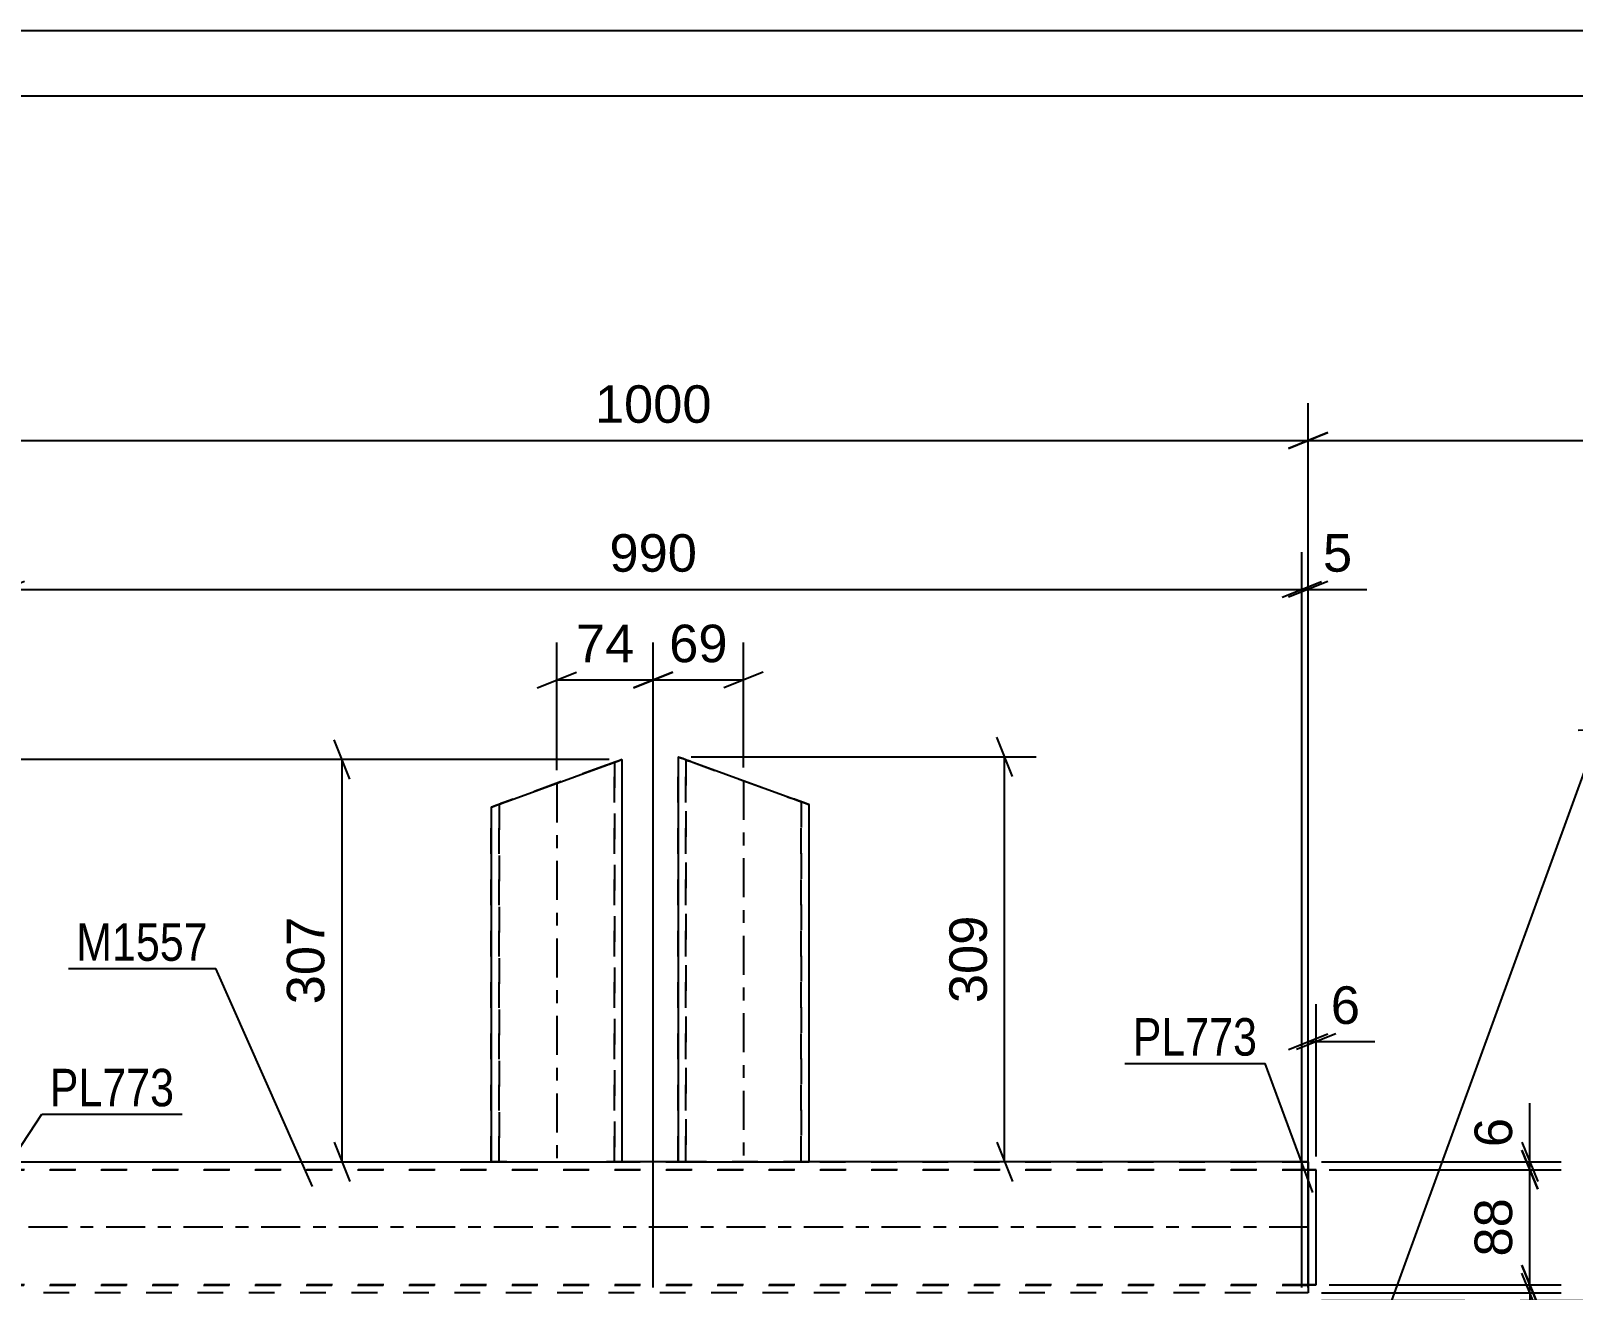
# Model space of a CAD drawing. Header units: millimetres. Extents: x -213 to 628, y -245 to 349.
# Drawn here: x 294.7 to 412.4, y 252.9 to 349.1 of the extents above; entities that cross this region are included whole.
import ezdxf

# ---------------------------------------------------------------- set-up
doc = ezdxf.new("R2010")
doc.units = ezdxf.units.MM
doc.linetypes.add('DXK_LINE_DOT2', pattern=[3.9198, 1.9599, -1.9599])
doc.linetypes.add('DXK_LINE_DOT3', pattern=[5.9187, 2.979, -0.9799, 0.9799, -0.9799])
doc.styles.add('Arial', font='arial.ttf', dxfattribs={"height": 0.2})
doc.styles.add('Arial Narrow', font='ARIALN.TTF', dxfattribs={"height": 0.2})

# ---------------------------------------------------------------- blocks, each defined once
blk = doc.blocks.new('Unknown-339279055-1134')
at = {"color": 5, "linetype": 'Continuous'}
for p, q in [((627.99, 349.07), (-213.01, 349.07)), ((622.99, 344.07), (-208.01, 344.07))]:
    blk.add_line(p, q, dxfattribs=at)
blk = doc.blocks.new('Part-339279055-12834 - 2113')
at = {"color": 2, "linetype": 'Continuous'}
for p, q in [((344.09, 293.63), (344.09, 262.71)), ((344.09, 293.63), (344.18, 293.59)), ((344.18, 293.59), (344.44, 293.5)), ((344.44, 293.5), (344.83, 293.36)), ((344.83, 293.36), (345.29, 293.19)), ((345.29, 293.19), (352.89, 290.42)), ((352.89, 290.42), (353.35, 290.26)), ((353.35, 290.26), (353.74, 290.11)), ((353.74, 290.11), (354, 290.02)), ((354, 290.02), (354.09, 289.99)), ((354.09, 262.71), (354.09, 289.99)), ((344.18, 262.71), (344.09, 262.71)), ((344.44, 262.71), (344.18, 262.71)), ((344.83, 262.71), (344.44, 262.71)), ((345.29, 262.71), (344.83, 262.71)), ((345.29, 262.71), (352.89, 262.71)), ((353.35, 262.71), (352.89, 262.71)), ((353.74, 262.71), (353.35, 262.71)), ((354, 262.71), (353.74, 262.71)), ((354.09, 262.71), (354, 262.71))]:
    blk.add_line(p, q, dxfattribs=at)
at = {"color": 7, "linetype": 'DXK_LINE_DOT2'}
for p, q in [((344.09, 293.63), (344.09, 293.63)), ((344.09, 262.71), (344.09, 293.63)), ((344.18, 293.59), (344.09, 293.63)), ((344.44, 293.5), (344.18, 293.59)), ((344.74, 293.39), (344.44, 293.5)), ((344.69, 293.41), (344.69, 293.41)), ((344.69, 262.71), (344.69, 293.41)), ((344.69, 293.41), (344.69, 262.71)), ((344.69, 293.41), (344.74, 293.39)), ((344.74, 293.39), (344.69, 293.41)), ((344.74, 293.39), (344.87, 293.34)), ((344.83, 293.36), (344.74, 293.39)), ((345.06, 293.27), (344.74, 293.39)), ((345.06, 293.27), (344.83, 293.36)), ((344.87, 293.34), (345.06, 293.27)), ((345.06, 293.27), (352.89, 290.42)), ((345.06, 293.27), (353.12, 290.34)), ((345.06, 293.27), (353.12, 290.34)), ((353.31, 290.27), (352.89, 290.42)), ((353.12, 290.34), (353.35, 290.26)), ((353.12, 290.34), (353.31, 290.27)), ((353.31, 290.27), (353.35, 290.26)), ((353.74, 290.11), (353.31, 290.27)), ((353.35, 290.26), (353.44, 290.22)), ((353.35, 290.26), (353.44, 290.22)), ((353.44, 290.22), (353.49, 290.2)), ((353.44, 290.22), (353.49, 290.21)), ((353.49, 290.2), (353.49, 290.21)), ((353.49, 290.21), (353.49, 262.71)), ((353.49, 262.71), (353.49, 290.2)), ((354, 290.02), (353.74, 290.11)), ((354.09, 289.99), (354, 290.02)), ((354.09, 289.99), (354.09, 289.99)), ((354.09, 262.71), (354.09, 289.99)), ((344.09, 262.71), (344.09, 262.71)), ((344.09, 262.71), (344.09, 262.71)), ((344.09, 262.71), (344.18, 262.71)), ((344.18, 262.71), (344.44, 262.71)), ((344.44, 262.71), (344.83, 262.71)), ((344.69, 262.71), (344.69, 262.71)), ((344.69, 262.71), (344.69, 262.71)), ((344.69, 262.71), (344.74, 262.71)), ((344.74, 262.71), (344.69, 262.71)), ((344.74, 262.71), (344.83, 262.71)), ((344.87, 262.71), (344.74, 262.71)), ((344.83, 262.71), (344.87, 262.71)), ((344.83, 262.71), (345.29, 262.71)), ((344.87, 262.71), (345.06, 262.71)), ((345.06, 262.71), (344.87, 262.71)), ((345.06, 262.71), (345.29, 262.71)), ((345.29, 262.71), (345.06, 262.71)), ((345.29, 262.71), (352.89, 262.71)), ((345.29, 262.71), (352.89, 262.71)), ((345.29, 262.71), (352.89, 262.71)), ((352.89, 262.71), (353.12, 262.71)), ((353.12, 262.71), (352.89, 262.71)), ((352.89, 262.71), (353.35, 262.71)), ((353.12, 262.71), (353.35, 262.71)), ((353.31, 262.71), (353.12, 262.71)), ((353.44, 262.71), (353.31, 262.71)), ((353.35, 262.71), (353.44, 262.71)), ((353.35, 262.71), (353.74, 262.71)), ((353.44, 262.71), (353.49, 262.71)), ((353.49, 262.71), (353.44, 262.71)), ((353.49, 262.71), (353.49, 262.71)), ((353.49, 262.71), (353.49, 262.71)), ((353.74, 262.71), (354, 262.71)), ((354, 262.71), (354.09, 262.71)), ((354.09, 262.71), (354.09, 262.71)), ((354.09, 262.71), (354.09, 262.71))]:
    blk.add_line(p, q, dxfattribs=at)
at = {"color": 7, "linetype": 'DXK_LINE_DOT3'}
blk.add_line((349.09, 291.81), (349.09, 262.71), dxfattribs=at)
blk = doc.blocks.new('Part-339279055-12835 - 2113')
at = {"color": 2, "linetype": 'Continuous'}
for p, q in [((338.63, 293), (339.09, 293.17)), ((339.09, 293.17), (339.48, 293.31)), ((339.48, 293.31), (339.74, 293.4)), ((339.74, 293.4), (339.83, 293.43)), ((339.83, 262.71), (339.83, 293.43)), ((331.03, 290.23), (338.63, 293)), ((329.83, 289.79), (329.92, 289.82)), ((329.83, 289.79), (329.83, 262.71)), ((329.92, 289.82), (330.18, 289.92)), ((330.18, 289.92), (330.57, 290.06)), ((330.57, 290.06), (331.03, 290.23)), ((329.92, 262.71), (329.83, 262.71)), ((330.18, 262.71), (329.92, 262.71)), ((330.57, 262.71), (330.18, 262.71)), ((331.03, 262.71), (330.57, 262.71)), ((331.03, 262.71), (338.63, 262.71)), ((339.09, 262.71), (338.63, 262.71)), ((339.48, 262.71), (339.09, 262.71)), ((339.74, 262.71), (339.48, 262.71)), ((339.83, 262.71), (339.74, 262.71))]:
    blk.add_line(p, q, dxfattribs=at)
at = {"color": 7, "linetype": 'DXK_LINE_DOT2'}
for p, q in [((339.05, 293.15), (338.63, 293)), ((338.86, 293.08), (339.05, 293.15)), ((339.05, 293.15), (338.86, 293.08)), ((339.48, 293.31), (339.05, 293.15)), ((339.05, 293.15), (339.18, 293.2)), ((339.18, 293.2), (339.05, 293.15)), ((339.23, 293.22), (339.18, 293.2)), ((339.18, 293.2), (339.23, 293.21)), ((339.23, 293.21), (339.23, 293.22)), ((339.23, 293.22), (339.23, 262.71)), ((339.23, 262.71), (339.23, 293.21)), ((339.74, 293.4), (339.48, 293.31)), ((339.83, 293.43), (339.74, 293.4)), ((339.83, 293.43), (339.83, 293.43)), ((339.83, 262.71), (339.83, 293.43)), ((338.86, 293.08), (330.8, 290.14)), ((338.86, 293.08), (330.8, 290.15)), ((338.63, 293), (330.8, 290.14)), ((329.92, 289.82), (329.83, 289.79)), ((329.83, 289.79), (329.83, 289.79)), ((329.83, 262.71), (329.83, 289.79)), ((330.18, 289.92), (329.92, 289.82)), ((330.48, 290.03), (330.18, 289.92)), ((330.43, 290.01), (330.48, 290.03)), ((330.48, 290.03), (330.43, 290.01)), ((330.43, 290.01), (330.43, 290.01)), ((330.43, 262.71), (330.43, 290.01)), ((330.43, 290.01), (330.43, 262.71)), ((330.8, 290.14), (330.48, 290.03)), ((330.48, 290.03), (330.61, 290.07)), ((330.57, 290.06), (330.48, 290.03)), ((330.8, 290.15), (330.57, 290.06)), ((330.61, 290.07), (330.8, 290.14)), ((329.83, 262.71), (329.83, 262.71)), ((329.83, 262.71), (329.83, 262.71)), ((329.83, 262.71), (329.92, 262.71)), ((329.92, 262.71), (330.18, 262.71)), ((330.18, 262.71), (330.57, 262.71)), ((330.43, 262.71), (330.43, 262.71)), ((330.43, 262.71), (330.43, 262.71)), ((330.43, 262.71), (330.48, 262.71)), ((330.48, 262.71), (330.43, 262.71)), ((330.48, 262.71), (330.57, 262.71)), ((330.61, 262.71), (330.48, 262.71)), ((330.57, 262.71), (330.61, 262.71)), ((330.57, 262.71), (331.03, 262.71)), ((330.61, 262.71), (330.8, 262.71)), ((330.8, 262.71), (330.61, 262.71)), ((330.8, 262.71), (331.03, 262.71)), ((331.03, 262.71), (330.8, 262.71)), ((331.03, 262.71), (338.63, 262.71)), ((331.03, 262.71), (338.63, 262.71)), ((331.03, 262.71), (338.63, 262.71)), ((338.63, 262.71), (338.86, 262.71)), ((338.86, 262.71), (338.63, 262.71)), ((338.63, 262.71), (339.09, 262.71)), ((338.86, 262.71), (339.05, 262.71)), ((339.05, 262.71), (338.86, 262.71)), ((339.05, 262.71), (339.18, 262.71)), ((339.18, 262.71), (339.05, 262.71)), ((339.09, 262.71), (339.48, 262.71)), ((339.18, 262.71), (339.23, 262.71)), ((339.23, 262.71), (339.18, 262.71)), ((339.23, 262.71), (339.23, 262.71)), ((339.23, 262.71), (339.23, 262.71)), ((339.48, 262.71), (339.74, 262.71)), ((339.74, 262.71), (339.83, 262.71)), ((339.83, 262.71), (339.83, 262.71)), ((339.83, 262.71), (339.83, 262.71))]:
    blk.add_line(p, q, dxfattribs=at)
at = {"color": 7, "linetype": 'DXK_LINE_DOT3'}
blk.add_line((334.83, 291.61), (334.83, 262.71), dxfattribs=at)
blk = doc.blocks.new('Part-339279055-12836 - 2113')
at = {"color": 2, "linetype": 'Continuous'}
for p, q in [((292.19, 262.71), (329.83, 262.71)), ((292.19, 262.71), (292.19, 261.51)), ((344.09, 262.71), (339.83, 262.71)), ((392.19, 262.71), (354.09, 262.71)), ((392.19, 262.71), (392.19, 262.62)), ((392.19, 262.62), (392.19, 252.7)), ((292.19, 252.8), (292.19, 261.51)), ((292.19, 252.8), (292.19, 252.71)), ((292.19, 252.71), (292.69, 252.71)), ((292.19, 252.7), (292.19, 252.71)), ((292.19, 252.71), (292.19, 252.7)), ((292.19, 252.7), (292.69, 252.7)), ((392.19, 252.71), (391.69, 252.71)), ((392.19, 252.7), (391.69, 252.7)), ((392.19, 252.7), (392.19, 252.71))]:
    blk.add_line(p, q, dxfattribs=at)
at = {"color": 7, "linetype": 'DXK_LINE_DOT2'}
for p, q in [((292.19, 262.7), (292.19, 262.71)), ((292.19, 262.7), (392.19, 262.7)), ((329.83, 262.71), (339.83, 262.71)), ((354.09, 262.71), (344.09, 262.71)), ((392.19, 262.7), (392.19, 262.71)), ((392.19, 262.11), (292.19, 262.11)), ((292.19, 262.11), (292.19, 262.1)), ((292.19, 262.11), (292.19, 262.06)), ((292.19, 262.1), (392.19, 262.1)), ((292.19, 262.06), (292.19, 261.74)), ((392.19, 262.1), (392.19, 262.11)), ((392.19, 262.06), (392.19, 262.1)), ((292.19, 253.91), (292.19, 253.9)), ((292.19, 253.91), (292.19, 253.9)), ((292.19, 253.91), (292.19, 253.91)), ((392.19, 253.31), (292.19, 253.31)), ((292.19, 253.31), (292.19, 253.3)), ((292.19, 253.3), (392.19, 253.3)), ((392.19, 253.9), (392.19, 253.91)), ((392.19, 253.91), (392.19, 253.9)), ((392.19, 253.91), (392.19, 253.91)), ((392.19, 253.3), (392.19, 253.31)), ((391.69, 252.71), (292.69, 252.71)), ((391.69, 252.7), (292.69, 252.7))]:
    blk.add_line(p, q, dxfattribs=at)
at = {"color": 7, "linetype": 'DXK_LINE_DOT3'}
blk.add_line((392.19, 257.71), (292.19, 257.71), dxfattribs=at)
blk = doc.blocks.new('Part-339279055-12837 - 2113')
at = {"color": 2, "linetype": 'Continuous'}
for p, q in [((392.79, 262.11), (392.19, 262.11)), ((392.79, 253.31), (392.79, 262.11)), ((392.19, 253.31), (392.79, 253.31)), ((392.79, 253.31), (392.19, 253.31))]:
    blk.add_line(p, q, dxfattribs=at)
at = {"color": 7, "linetype": 'DXK_LINE_DOT2'}
for p, q in [((392.19, 253.31), (392.19, 262.11)), ((392.19, 262.11), (392.79, 262.11)), ((392.19, 253.31), (392.19, 253.31)), ((392.79, 253.31), (392.79, 253.31)), ((392.79, 253.31), (392.79, 253.31))]:
    blk.add_line(p, q, dxfattribs=at)
blk = doc.blocks.new('StraightDimension-339279055-23784 - 2113')
at = {"color": 7, "linetype": 'Continuous'}
for p, q in [((436.2, 257.54), (418.36, 264.04)), ((421.09, 261.45), (420.99, 264.68)), ((408.53, 228.68), (421.04, 263.06)), ((423.68, 223.16), (405.85, 229.65)), ((408.47, 230.29), (408.58, 227.06))]:
    blk.add_line(p, q, dxfattribs=at)
at = {"color": 0}
blk.add_wipeout([(415.42, 249.82), (411.48, 251.26), (408.79, 243.86), (412.73, 242.43)], dxfattribs=at)
at = {"color": 0, "linetype": 'Continuous'}
blk.add_wipeout([(421.11, 248.34), (417.16, 249.78), (414.09, 241.34), (418.04, 239.91)], dxfattribs=at)
at = {"color": 3, "style": 'Arial'}
blk.add_text('366', height=2.865, rotation=69.9983, dxfattribs=at).set_placement((412.37, 243.2))
at = {"color": 3, "linetype": 'Continuous', "style": 'Arial'}
blk.add_text('TYP', height=2.865, rotation=69.9983, dxfattribs=at).set_placement((417.68, 240.68))
blk = doc.blocks.new('StraightDimension-339279055-23422 - 2113')
at = {"color": 7, "linetype": 'Continuous'}
for p, q in [((292.69, 253.11), (292.69, 309.27)), ((391.69, 253.11), (391.69, 309.27)), ((294.19, 307.02), (291.19, 305.82)), ((292.69, 306.42), (391.69, 306.42)), ((390.19, 305.82), (393.19, 307.02))]:
    blk.add_line(p, q, dxfattribs=at)
at = {"color": 0}
blk.add_wipeout([(346.12, 307.17), (346.12, 311.37), (338.25, 311.37), (338.25, 307.17)], dxfattribs=at)
at = {"color": 3, "style": 'Arial'}
blk.add_text('990', height=2.865, dxfattribs=at).set_placement((338.85, 307.77))
blk = doc.blocks.new('StraightDimension-339279055-23542 - 2113')
at = {"color": 7, "linetype": 'Continuous'}
for p, q in [((369.61, 292.13), (368.41, 295.13)), ((345.09, 293.63), (371.41, 293.63)), ((369.01, 262.71), (369.01, 293.63)), ((368.41, 264.21), (369.61, 261.21)), ((391.19, 262.71), (366.16, 262.71))]:
    blk.add_line(p, q, dxfattribs=at)
at = {"color": 0}
blk.add_wipeout([(368.26, 282.1), (364.06, 282.1), (364.06, 274.23), (368.26, 274.23)], dxfattribs=at)
at = {"color": 3, "style": 'Arial'}
blk.add_text('309', height=2.865, rotation=90.0002, dxfattribs=at).set_placement((367.66, 274.83))
blk = doc.blocks.new('StraightDimension-339279055-23300 - 2113')
at = {"color": 7, "linetype": 'Continuous'}
blk.add_line((338.83, 293.43), (180.35, 293.43), dxfattribs=at)
blk = doc.blocks.new('StraightDimension-339279055-24054 - 2113')
at = {"color": 7, "linetype": 'Continuous'}
for p, q in [((392.19, 263.11), (392.19, 274.74)), ((392.79, 263.11), (392.79, 274.74)), ((390.69, 271.29), (393.69, 272.49)), ((394.29, 272.49), (391.29, 271.29)), ((392.19, 271.89), (392.79, 271.89)), ((392.79, 271.89), (397.26, 271.89)), ((392.79, 271.89), (397.26, 271.89))]:
    blk.add_line(p, q, dxfattribs=at)
at = {"color": 0}
blk.add_wipeout([(396.74, 272.64), (396.74, 276.84), (393.31, 276.84), (393.31, 272.64)], dxfattribs=at)
at = {"color": 3, "style": 'Arial'}
blk.add_text('6', height=2.87, dxfattribs=at).set_placement((393.91, 273.24))
blk = doc.blocks.new('StraightDimension-339279055-23271 - 2113')
at = {"color": 7, "linetype": 'Continuous'}
for p, q in [((490.62, 250.61), (489.42, 253.61)), ((393.19, 252.11), (502.44, 252.11)), ((490.02, 234.62), (490.02, 252.11)), ((489.42, 236.12), (490.62, 233.12)), ((393.19, 234.62), (502.44, 234.62))]:
    blk.add_line(p, q, dxfattribs=at)
at = {"color": 0}
blk.add_wipeout([(489.27, 247.3), (485.07, 247.3), (485.07, 239.43), (489.27, 239.43)], dxfattribs=at)
at = {"color": 3, "style": 'Arial'}
blk.add_text('175', height=2.865, rotation=90.0002, dxfattribs=at).set_placement((488.67, 240.03))
at = {"color": 0, "linetype": 'Continuous'}
blk.add_wipeout([(503.04, 252.71), (503.04, 256.91), (490.72, 256.91), (490.72, 252.71)], dxfattribs=at)
at = {"color": 3, "linetype": 'Continuous', "style": 'Arial'}
blk.add_text('19087', height=2.865, dxfattribs=at).set_placement((491.32, 253.31))
blk = doc.blocks.new('StraightDimension-339279055-23421 - 2113')
at = {"color": 7, "linetype": 'Continuous'}
for p, q in [((391.69, 253.11), (391.69, 309.27)), ((392.19, 253.11), (392.19, 309.27)), ((390.19, 305.82), (393.19, 307.02)), ((393.69, 307.02), (390.69, 305.82)), ((391.69, 306.42), (392.19, 306.42)), ((392.19, 306.42), (396.66, 306.42)), ((392.19, 306.42), (396.66, 306.42))]:
    blk.add_line(p, q, dxfattribs=at)
at = {"color": 0}
blk.add_wipeout([(396.14, 307.17), (396.14, 311.37), (392.71, 311.37), (392.71, 307.17)], dxfattribs=at)
at = {"color": 3, "style": 'Arial'}
blk.add_text('5', height=2.87, dxfattribs=at).set_placement((393.31, 307.77))
blk = doc.blocks.new('StraightDimension-339279055-23443 - 2113')
at = {"color": 7, "linetype": 'Continuous'}
for p, q in [((342.19, 253.11), (342.19, 302.36)), ((349.09, 292.81), (349.09, 302.36)), ((340.69, 298.91), (343.69, 300.11)), ((342.19, 299.51), (349.09, 299.51)), ((350.59, 300.11), (347.59, 298.91))]:
    blk.add_line(p, q, dxfattribs=at)
at = {"color": 0}
blk.add_wipeout([(348.46, 300.26), (348.46, 304.46), (342.81, 304.46), (342.81, 300.26)], dxfattribs=at)
at = {"color": 3, "style": 'Arial'}
blk.add_text('69', height=2.865, dxfattribs=at).set_placement((343.41, 300.86))
blk = doc.blocks.new('StraightDimension-339279055-23444 - 2113')
at = {"color": 7, "linetype": 'Continuous'}
for p, q in [((334.83, 292.61), (334.83, 302.36)), ((342.19, 253.11), (342.19, 302.36)), ((333.33, 298.91), (336.33, 300.11)), ((334.83, 299.51), (342.19, 299.51)), ((343.69, 300.11), (340.69, 298.91))]:
    blk.add_line(p, q, dxfattribs=at)
at = {"color": 0}
blk.add_wipeout([(341.33, 300.26), (341.33, 304.46), (335.69, 304.46), (335.69, 300.26)], dxfattribs=at)
at = {"color": 3, "style": 'Arial'}
blk.add_text('74', height=2.865, dxfattribs=at).set_placement((336.29, 300.86))
blk = doc.blocks.new('StraightDimension-339279055-23462 - 2113')
at = {"color": 7, "linetype": 'Continuous'}
for p, q in [((392.19, 253.11), (392.19, 320.64)), ((448.57, 215.1), (448.57, 320.64)), ((393.69, 318.39), (390.69, 317.19)), ((447.07, 317.19), (450.07, 318.39)), ((392.19, 317.79), (448.57, 317.79))]:
    blk.add_line(p, q, dxfattribs=at)
at = {"color": 0}
blk.add_wipeout([(424.31, 318.54), (424.31, 322.74), (416.44, 322.74), (416.44, 318.54)], dxfattribs=at)
at = {"color": 3, "style": 'Arial'}
blk.add_text('564', height=2.865, dxfattribs=at).set_placement((417.04, 319.14))
blk = doc.blocks.new('StraightDimension-339279055-23463 - 2113')
at = {"color": 7, "linetype": 'Continuous'}
for p, q in [((292.19, 253.11), (292.19, 320.64)), ((392.19, 253.11), (392.19, 320.64)), ((293.69, 318.39), (290.69, 317.19)), ((390.69, 317.19), (393.69, 318.39)), ((292.19, 317.79), (392.19, 317.79))]:
    blk.add_line(p, q, dxfattribs=at)
at = {"color": 0}
blk.add_wipeout([(347.23, 318.54), (347.23, 322.74), (337.14, 322.74), (337.14, 318.54)], dxfattribs=at)
at = {"color": 3, "style": 'Arial'}
blk.add_text('1000', height=2.865, dxfattribs=at).set_placement((337.74, 319.14))
blk = doc.blocks.new('StraightDimension-339279055-23506 - 2113')
at = {"color": 7, "linetype": 'Continuous'}
for p, q in [((409.1, 262.71), (409.1, 267.18)), ((409.1, 262.71), (409.1, 267.18)), ((408.5, 264.21), (409.7, 261.21)), ((393.19, 262.71), (411.5, 262.71)), ((409.7, 260.61), (408.5, 263.61)), ((409.1, 262.11), (409.1, 262.71)), ((393.79, 262.11), (411.5, 262.11))]:
    blk.add_line(p, q, dxfattribs=at)
at = {"color": 0}
blk.add_wipeout([(408.35, 266.66), (404.15, 266.66), (404.15, 263.23), (408.35, 263.23)], dxfattribs=at)
at = {"color": 3, "style": 'Arial'}
blk.add_text('6', height=2.87, rotation=90.0002, dxfattribs=at).set_placement((407.75, 263.83))
blk = doc.blocks.new('StraightDimension-339279055-23507 - 2113')
at = {"color": 7, "linetype": 'Continuous'}
for p, q in [((408.5, 263.61), (409.7, 260.61)), ((393.79, 262.11), (411.5, 262.11)), ((409.1, 253.31), (409.1, 262.11)), ((409.7, 251.81), (408.5, 254.81)), ((393.79, 253.31), (411.5, 253.31))]:
    blk.add_line(p, q, dxfattribs=at)
at = {"color": 0}
blk.add_wipeout([(408.35, 260.53), (404.15, 260.53), (404.15, 254.88), (408.35, 254.88)], dxfattribs=at)
at = {"color": 3, "style": 'Arial'}
blk.add_text('88', height=2.865, rotation=90.0002, dxfattribs=at).set_placement((407.75, 255.48))
blk = doc.blocks.new('StraightDimension-339279055-23508 - 2113')
at = {"color": 7, "linetype": 'Continuous'}
for p, q in [((408.5, 254.81), (409.7, 251.81)), ((393.79, 253.31), (411.5, 253.31)), ((409.7, 251.21), (408.5, 254.21)), ((409.1, 252.71), (409.1, 253.31)), ((393.19, 252.71), (411.5, 252.71)), ((409.1, 252.71), (409.1, 248.23)), ((409.1, 252.71), (409.1, 248.23))]:
    blk.add_line(p, q, dxfattribs=at)
at = {"color": 0}
blk.add_wipeout([(408.35, 252.18), (404.15, 252.18), (404.15, 248.76), (408.35, 248.76)], dxfattribs=at)
at = {"color": 3, "style": 'Arial'}
blk.add_text('6', height=2.87, rotation=90.0002, dxfattribs=at).set_placement((407.75, 249.36))
blk = doc.blocks.new('StraightDimension-339279055-23531 - 2113')
at = {"color": 7, "linetype": 'Continuous'}
for p, q in [((319.04, 291.93), (317.84, 294.93)), ((338.83, 293.43), (315.59, 293.43)), ((318.44, 262.71), (318.44, 293.43)), ((317.84, 264.21), (319.04, 261.21)), ((293.19, 262.71), (320.84, 262.71))]:
    blk.add_line(p, q, dxfattribs=at)
at = {"color": 0}
blk.add_wipeout([(317.69, 282.01), (313.49, 282.01), (313.49, 274.14), (317.69, 274.14)], dxfattribs=at)
at = {"color": 3, "style": 'Arial'}
blk.add_text('307', height=2.865, rotation=90.0002, dxfattribs=at).set_placement((317.09, 274.74))
blk = doc.blocks.new('StraightDimension-339279055-23690 - 2113')
at = {"color": 7, "linetype": 'Continuous'}
for p, q in [((392.53, 235.56), (415.39, 298.37)), ((416.03, 295.74), (412.8, 295.64)), ((414.42, 295.69), (456.25, 280.46)), ((434.36, 220.34), (457.23, 283.14)), ((454.64, 280.41), (457.87, 280.51))]:
    blk.add_line(p, q, dxfattribs=at)
at = {"color": 0}
blk.add_wipeout([(439.29, 287.43), (440.73, 291.38), (433.33, 294.07), (431.89, 290.13)], dxfattribs=at)
at = {"color": 3, "style": 'Arial'}
blk.add_text('445', height=2.865, rotation=-20.002, dxfattribs=at).set_placement((432.66, 290.48))
blk = doc.blocks.new('Mark-339279055-23557 - 2113')
at = {"color": 30, "linetype": 'Continuous'}
for p in [(378.19, 270.22), (392.55, 260.38)]:
    blk.add_line(p, (388.89, 270.22), dxfattribs=at)
at = {"color": 0}
blk.add_wipeout([(388.29, 270.82), (388.29, 273.82), (378.79, 273.82), (378.79, 270.82)], dxfattribs=at)
blk.add_wipeout([(388.29, 270.82), (388.29, 273.82), (378.79, 273.82), (378.79, 270.82)], dxfattribs=at)
at = {"color": 3, "style": 'Arial Narrow'}
blk.add_text('PL773', height=2.863, dxfattribs=at).set_placement((378.79, 270.82))
blk = doc.blocks.new('Mark-339279055-12887 - 2113')
at = {"color": 30, "linetype": 'Continuous'}
for p, q in [((291.59, 260.36), (295.53, 266.35)), ((295.53, 266.35), (306.23, 266.35))]:
    blk.add_line(p, q, dxfattribs=at)
at = {"color": 0}
blk.add_wipeout([(305.63, 266.95), (305.63, 269.95), (296.13, 269.95), (296.13, 266.95)], dxfattribs=at)
blk.add_wipeout([(305.63, 266.95), (305.63, 269.95), (296.13, 269.95), (296.13, 266.95)], dxfattribs=at)
at = {"color": 3, "style": 'Arial Narrow'}
blk.add_text('PL773', height=2.863, dxfattribs=at).set_placement((296.13, 266.95))
blk = doc.blocks.new('Mark-339279055-12899 - 2113')
at = {"color": 30, "linetype": 'Continuous'}
for p in [(297.55, 277.46), (316.18, 260.83)]:
    blk.add_line(p, (308.8, 277.46), dxfattribs=at)
at = {"color": 0}
blk.add_wipeout([(308.2, 278.06), (308.2, 281.06), (298.15, 281.06), (298.15, 278.06)], dxfattribs=at)
blk.add_wipeout([(308.2, 278.06), (308.2, 281.06), (298.15, 281.06), (298.15, 278.06)], dxfattribs=at)
at = {"color": 3, "style": 'Arial Narrow'}
blk.add_text('M1557', height=2.863, dxfattribs=at).set_placement((298.15, 278.06))

msp = doc.modelspace()

# ---------------------------------------------------------------- block references
for name in ['Unknown-339279055-1134', 'Part-339279055-12835 - 2113', 'Part-339279055-12834 - 2113', 'Part-339279055-12836 - 2113', 'Part-339279055-12837 - 2113']:
    msp.add_blockref(name, (0, 0))

# ---------------------------------------------------------------- next in the draw order: block references
for name in ['StraightDimension-339279055-23422 - 2113', 'StraightDimension-339279055-23784 - 2113']:
    msp.add_blockref(name, (0, 0))

# ---------------------------------------------------------------- next in the draw order: block references
for name in ['StraightDimension-339279055-23300 - 2113', 'StraightDimension-339279055-23542 - 2113', 'StraightDimension-339279055-23271 - 2113']:
    msp.add_blockref(name, (0, 0))

# ---------------------------------------------------------------- next in the draw order: block references
for name in ['StraightDimension-339279055-23443 - 2113', 'StraightDimension-339279055-24054 - 2113']:
    msp.add_blockref(name, (0, 0))

# ---------------------------------------------------------------- next in the draw order: block references
for name in ['StraightDimension-339279055-23421 - 2113', 'StraightDimension-339279055-23444 - 2113']:
    msp.add_blockref(name, (0, 0))

# ---------------------------------------------------------------- next in the draw order: block references
msp.add_blockref('StraightDimension-339279055-23462 - 2113', (0, 0))

# ---------------------------------------------------------------- next in the draw order: block references
msp.add_blockref('StraightDimension-339279055-23463 - 2113', (0, 0))

# ---------------------------------------------------------------- next in the draw order: block references
for name in ['StraightDimension-339279055-23531 - 2113', 'StraightDimension-339279055-23506 - 2113']:
    msp.add_blockref(name, (0, 0))

# ---------------------------------------------------------------- next in the draw order: block references
for name in ['Mark-339279055-12887 - 2113', 'StraightDimension-339279055-23507 - 2113']:
    msp.add_blockref(name, (0, 0))

# ---------------------------------------------------------------- next in the draw order: block references
for name in ['Mark-339279055-12899 - 2113', 'StraightDimension-339279055-23508 - 2113']:
    msp.add_blockref(name, (0, 0))

# ---------------------------------------------------------------- next in the draw order: block references
msp.add_blockref('StraightDimension-339279055-23690 - 2113', (0, 0))

# ---------------------------------------------------------------- next in the draw order: block references
msp.add_blockref('Mark-339279055-23557 - 2113', (0, 0))

doc.saveas('drawing.dxf')
